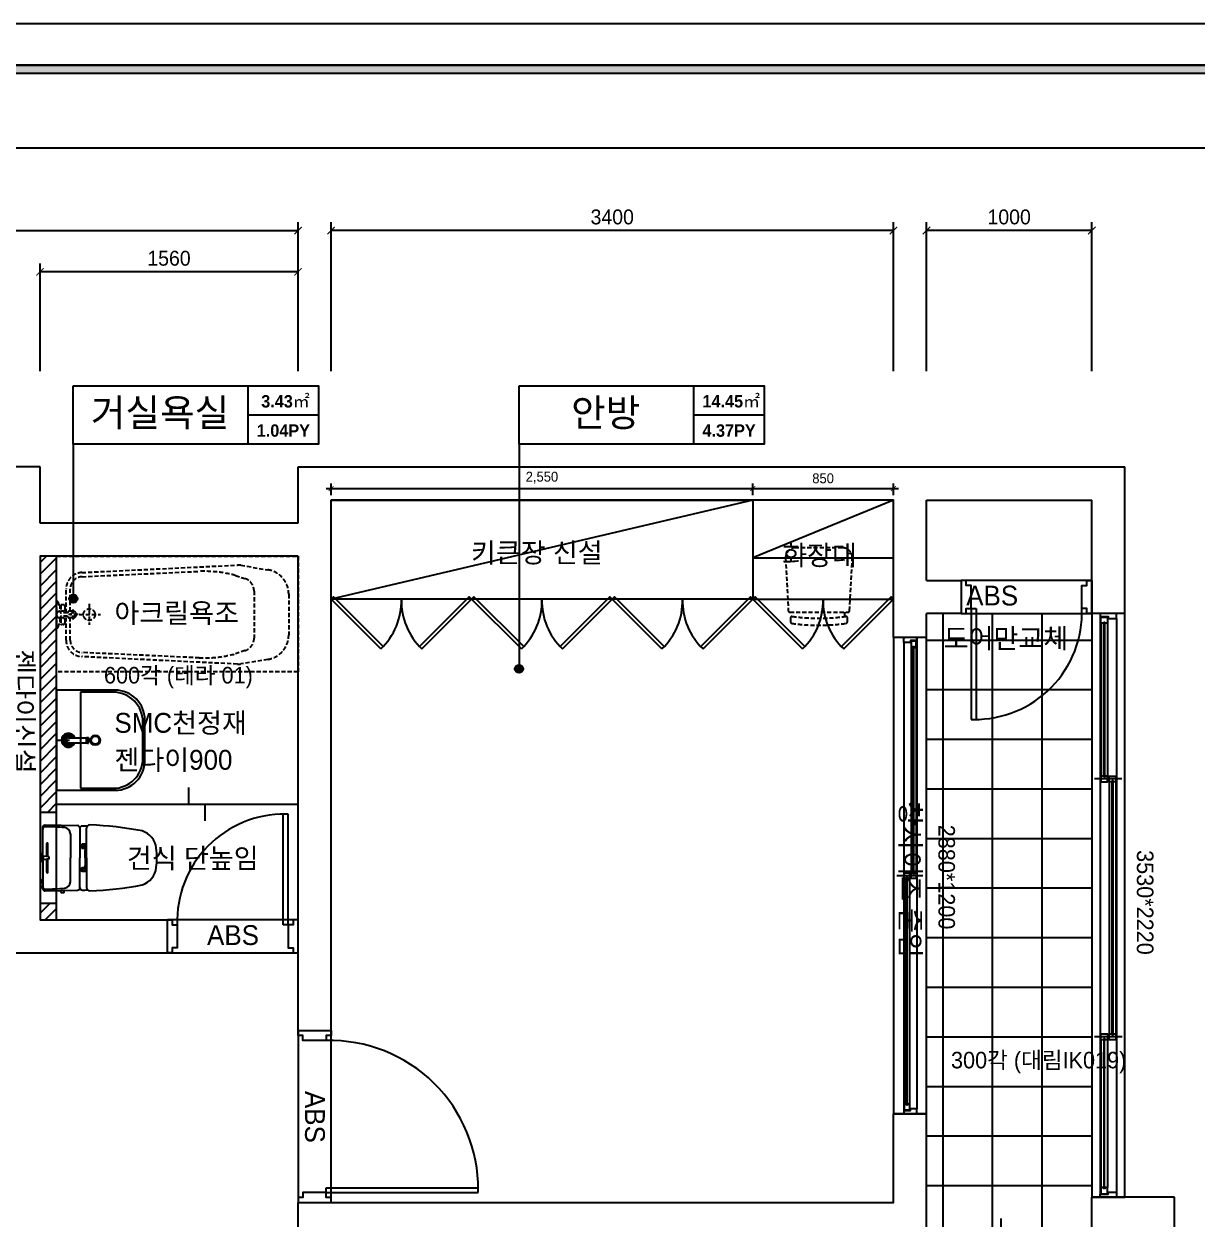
# Model space of a CAD drawing. Header units: inches. Extents: x 69359 to 144970, y -4972 to 56514.
# Drawn here: x 84451 to 91545, y 30161 to 37391 of the extents above; entities that cross this region are included whole.
import ezdxf
from ezdxf.enums import TextEntityAlignment as Align

# ---------------------------------------------------------------- set-up
doc = ezdxf.new("R2010")
doc.units = ezdxf.units.IN
doc.header["$LTSCALE"] = 50
doc.header["$MEASUREMENT"] = 0
doc.linetypes.add('DASHED', pattern=[0.75, 0.5, -0.25])
doc.linetypes.add('HIDDEN', pattern=[0.375, 0.25, -0.125])
for name, color, linetype in [('0-ELC TEXT', 7, 'Continuous'), ('02-WAL', 2, 'Continuous'), ('03-TEXT', 3, 'Continuous'), ('03-WAL NEW', 3, 'Continuous'), ('04-WIN', 4, 'Continuous'), ('06-FUR', 6, 'Continuous'), ('07-DIM', 5, 'Continuous'), ('07-DIM WAL', 5, 'Continuous'), ('3.기호.계단선', 30, 'Continuous'), ('CO-BATH', 6, 'Continuous'), ('fin', 5, 'Continuous'), ('FORM(YOURNAME)-1', 1, 'Continuous'), ('FORM(YOURNAME)-11', 1, 'Continuous'), ('FUR', 8, 'DASHED'), ('HL', 6, 'HIDDEN'), ('도면층4', 4, 'Continuous'), ('도면층5', 5, 'Continuous')]:
    doc.layers.add(name, color=color, linetype=linetype)
doc.styles.add('HY 울릉도 L', font='')
doc.styles.add('YOURNAME', font='HY울릉도M.TTF')
doc.styles.add('넥슨고딕', font='NEXONLv1GothicBold.ttf')
doc.styles.add('코레일둥고', font='Korail_Round_Gothic_Medium.ttf')
doc.styles.get('HY 울릉도 L').set_extended_font_data('HY울릉도L')
doc.dimstyles.new('30', dxfattribs={"dimscale": 30, "dimtxt": 2, "dimasz": 1, "dimexe": 1, "dimexo": 1, "dimgap": 1, "dimtad": 1, "dimdec": 0, "dimrnd": 0.05, "dimdsep": 46, "dimlunit": 6, "dimtxsty": 'HY 울릉도 L', "dimblk": 'ARCHTICK', "dimcen": 2.5, "dimdle": 1, "dimclrd": 133, "dimclre": 133, "dimclrt": 30, "dimadec": 0, "dimazin": 0, "dimtfac": 1, "dimtdec": 0, "dimtix": 1, "dimtmove": 2, "dimatfit": 3, "dimldrblk": 'ARCHTICK', "dimfxl": 1, "dimlwd": -1, "dimlwe": -1, "dimarcsym": 0})
doc.dimstyles.new('YOURNAME-50', dxfattribs={"dimscale": 50, "dimtxt": 1.8, "dimasz": 0.9, "dimexe": 1, "dimexo": 3, "dimgap": 0.7, "dimtad": 1, "dimdec": 0, "dimzin": 0, "dimdsep": 46, "dimtxsty": 'YOURNAME', "dimblk": 'ARCHTICK', "dimcen": 0, "dimclrd": 1, "dimclre": 1, "dimclrt": 7, "dimadec": 0, "dimazin": 0, "dimtfac": 1, "dimtdec": 0, "dimtix": 1, "dimtmove": 2, "dimatfit": 3, "dimldrblk": 'ARCHTICK', "dimfxl": 1, "dimtolj": 1, "dimtzin": 0, "dimarcsym": 0})
pattern_1 = [(45, (0, 0), (-35.35534, 35.35534), [])]

# ---------------------------------------------------------------- blocks, each defined once
blk = doc.blocks.new('flll')
at = {"layer": '02-WAL'}
for p, q in [((122772.3, 33983.2), (118135.3, 33983.2)), ((122772.3, 33643.2), (122772.3, 33983.2)), ((124332.3, 33643.2), (124332.3, 33983.2)), ((124332.3, 33983.2), (129332.3, 33983.2)), ((129332.3, 33095.9), (129332.3, 33983.2)), ((124532.3, 30573.2), (124532.3, 33783.2)), ((127932.3, 33783.2), (124532.3, 33783.2)), ((127932.3, 32950.7), (127932.3, 33783.2)), ((128132.3, 33783.2), (129132.3, 33783.2)), ((128132.3, 33295.9), (128132.3, 33783.2)), ((129132.3, 33095.9), (129132.3, 33783.2)), ((124332.3, 33643.2), (122772.3, 33643.2)), ((124332.3, 33443.2), (122772.3, 33443.2)), ((122772.3, 33443.2), (122772.3, 31243.2)), ((124332.3, 30573.2), (124332.3, 33443.2)), ((128132.3, 30070.7), (128132.3, 33095.9)), ((129332.3, 33095.9), (129132.3, 33095.9)), ((128132.3, 32950.7), (127932.3, 32950.7)), ((122772.3, 31243.2), (123542.3, 31243.2)), ((123542.3, 31043.2), (123542.3, 31243.2)), ((122572.3, 31043.2), (123542.3, 31043.2)), ((124332.3, 30573.2), (124532.3, 30573.2)), ((128132.3, 30070.7), (127932.3, 30070.7)), ((128132.3, 28413.2), (128132.3, 30070.7)), ((129132.3, 29335.9), (129132.3, 29565.9)), ((129632.3, 29565.9), (129132.3, 29565.9)), ((129632.3, 29335.9), (129632.3, 29565.9))]:
    blk.add_line(p, q, dxfattribs=at)
for points in [[(128132.3, 33295.9), (128342.3, 33295.9), (128342.3, 33095.9), (128132.3, 33095.9)], [(124332.3, 29533.2), (127932.3, 29533.2), (127932.3, 30070.7)], [(127810.3, 28418.2), (127810.3, 29333.2), (124332.3, 29333.2), (124332.3, 29533.2)]]:
    blk.add_lwpolyline(points, dxfattribs=at)
at = {"layer": '02-WAL', "color": 7}
blk.add_lwpolyline([(128582.3, 29435.9), (128582.3, 29335.9), (128682.3, 29335.9), (128682.3, 29235.9)], dxfattribs=at)
at = {"layer": '04-WIN'}
for p, q in [((129182.3, 33078.5), (129182.3, 29583.4)), ((129282.3, 33065.9), (129282.3, 29595.9)), ((129187, 33037.2), (129187, 32113.5)), ((129209.4, 33040.7), (129205.4, 33040.7)), ((129227, 33037.2), (129227, 32113.5)), ((127994.7, 32920.7), (127994.7, 30088.2)), ((128033.6, 32920.7), (128035.7, 32920.7)), ((128074.7, 32933.3), (128074.7, 30100.7)), ((128039.7, 32891.6), (128039.7, 31528.2)), ((128069.7, 32891.6), (128069.7, 31528.2)), ((129313, 32095.9), (129148, 32095.9)), ((129237.4, 32078.4), (129237.4, 30553.6)), ((129277.4, 32078.4), (129277.4, 30553.6)), ((128110.8, 31510.7), (127953.8, 31510.7)), ((127999.4, 31493.2), (127999.4, 30129.4)), ((128029.4, 31493.2), (128029.4, 30129.4)), ((129315.4, 30536.1), (129147.7, 30536.1)), ((129187, 30518.6), (129187, 29624.6)), ((129227, 30518.6), (129227, 29624.6))]:
    blk.add_line(p, q, dxfattribs=at)
for points in [[(129332.3, 33095.9), (129132.3, 33095.9), (129132.3, 29565.9), (129332.3, 29565.9)], [(129202.4, 33037.2), (129187, 33037.2), (129187, 33075.2), (129227, 33075.2), (129227, 33037.2), (129212.4, 33037.2), (129210.6, 33042.8), (129204.2, 33042.8)], [(128132.3, 32950.7), (127932.3, 32950.7), (127932.3, 30070.7), (128132.3, 30070.7)], [(128059.7, 32891.6), (128069.7, 32891.6), (128069.7, 32929.6), (128039.7, 32929.6), (128039.7, 32891.6), (128049.7, 32891.6), (128051.5, 32897.2), (128057.9, 32897.2)], [(129204.2, 32107.9), (129202.4, 32113.5), (129187, 32113.5), (129187, 32078.5), (129227, 32078.5), (129227, 32113.5), (129212.4, 32113.5), (129210.6, 32107.9)], [(129252.7, 32078.4), (129237.4, 32078.4), (129237.4, 32113.4), (129277.4, 32113.4), (129277.4, 32078.4), (129262.7, 32078.4), (129261, 32084), (129254.5, 32084)], [(129259.7, 32081.9), (129259.7, 30550.2), (129255.7, 30550.2), (129255.7, 32081.9)], [(128009.4, 31493.2), (127999.4, 31493.2), (127999.4, 31528.2), (128029.4, 31528.2), (128029.4, 31493.2), (128019.4, 31493.2), (128017.6, 31498.7), (128011.1, 31498.7)], [(128059.7, 31528.2), (128069.7, 31528.2), (128069.7, 31493.2), (128039.7, 31493.2), (128039.7, 31528.2), (128049.7, 31528.2), (128051.5, 31522.7), (128057.9, 31522.7)], [(128016.4, 31496.7), (128012.4, 31496.7), (128012.4, 30125.9), (128016.4, 30125.9)], [(129212.4, 30518.6), (129210.6, 30524.2), (129204.2, 30524.2), (129202.4, 30518.6), (129187, 30518.6), (129187, 30553.6), (129227, 30553.6), (129227, 30518.6)], [(129209.4, 29621.2), (129209.4, 30522.1), (129205.4, 30522.1), (129205.4, 29621.2)], [(129254.5, 30548.1), (129261, 30548.1), (129262.7, 30553.6), (129277.4, 30553.6), (129277.4, 30518.6), (129237.4, 30518.6), (129237.4, 30553.6), (129252.7, 30553.6)], [(128017.6, 30123.9), (128019.4, 30129.4), (128029.4, 30129.4), (128029.4, 30091.4), (127999.4, 30091.4), (127999.4, 30129.4), (128009.4, 30129.4), (128011.1, 30123.9)], [(129202.4, 29624.6), (129187, 29624.6), (129187, 29586.6), (129227, 29586.6), (129227, 29624.6), (129212.4, 29624.6), (129210.6, 29619.1), (129204.2, 29619.1)]]:
    blk.add_lwpolyline(points, close=True, dxfattribs=at)
for points in [[(129191.3, 33095.9), (129182.3, 33095.9), (129182.3, 33078.5), (129231.3, 33078.5), (129231.3, 33065.9), (129233.4, 33065.9), (129282.3, 33065.9), (129282.3, 33095.9), (129273.3, 33095.9)], [(129201.6, 33037.2), (129203, 33034.5), (129204, 33034), (129205.4, 33033.4)], [(129209.4, 33040.7), (129209.4, 32110), (129205.4, 32110), (129205.4, 33040.7)], [(129213.2, 33037.2), (129211.8, 33034.5), (129210.8, 33034), (129209.4, 33033.4)], [(128065.7, 32950.7), (128074.7, 32950.7), (128074.7, 32933.3), (128035.7, 32933.3), (128035.7, 32920.7), (127994.7, 32920.7), (127994.7, 32950.7), (128003.7, 32950.7)], [(128048.9, 32891.6), (128050.3, 32888.9), (128051.3, 32888.4), (128052.7, 32887.8)], [(128056.7, 31524.7), (128056.7, 32895.1), (128052.7, 32895.1), (128052.7, 31524.7), (128056.7, 31524.7), (128052.7, 31524.7)], [(128060.5, 32891.6), (128059.1, 32888.9), (128058.1, 32888.4), (128056.7, 32887.8)], [(129201.6, 32113.5), (129203, 32116.2), (129204, 32116.7), (129205.4, 32117.3)], [(129213.2, 32113.5), (129211.8, 32116.2), (129210.8, 32116.7), (129209.4, 32117.3)], [(129252, 32078.4), (129253.3, 32075.7), (129254.3, 32075.2), (129255.7, 32074.6)], [(129263.5, 32078.4), (129262.2, 32075.7), (129261.2, 32075.2), (129259.7, 32074.6)], [(128048.9, 31528.2), (128050.3, 31531), (128051.3, 31531.5), (128052.7, 31532)], [(128060.5, 31528.2), (128059.1, 31531), (128058.1, 31531.5), (128056.7, 31532)], [(128008.6, 31493.2), (128010, 31490.4), (128010.9, 31489.9), (128012.4, 31489.4)], [(128020.2, 31493.2), (128018.8, 31490.4), (128017.8, 31489.9), (128016.4, 31489.4)], [(129201.6, 30518.6), (129203, 30515.9), (129204, 30515.3), (129205.4, 30514.8)], [(129213.2, 30518.6), (129211.8, 30515.9), (129210.8, 30515.3), (129209.4, 30514.8)], [(129252, 30553.6), (129253.3, 30556.4), (129254.3, 30556.9), (129255.7, 30557.5)], [(129263.5, 30553.6), (129262.2, 30556.4), (129261.2, 30556.9), (129259.7, 30557.5)], [(128065.6, 30070.7), (128074.7, 30070.7), (128074.7, 30100.7), (128035.7, 30100.7), (128033.6, 30100.7), (128033.6, 30088.2), (127994.7, 30088.2), (127994.7, 30070.7), (128003.6, 30070.7)], [(128008.6, 30129.4), (128010, 30132.2), (128010.9, 30132.7), (128012.4, 30133.2)], [(128020.2, 30129.4), (128018.8, 30132.2), (128017.8, 30132.7), (128016.4, 30133.2)], [(129191.3, 29565.9), (129182.3, 29565.9), (129182.3, 29583.4), (129231.3, 29583.4), (129231.3, 29595.9), (129282.3, 29595.9), (129282.3, 29565.9), (129273.3, 29565.9)], [(129201.6, 29624.6), (129203, 29627.4), (129204, 29627.9), (129205.4, 29628.5)], [(129213.2, 29624.6), (129211.8, 29627.4), (129210.8, 29627.9), (129209.4, 29628.5)]]:
    blk.add_lwpolyline(points, dxfattribs=at)
at = {"layer": '도면층4'}
for p, q in [((129132.3, 33295.9), (128342.3, 33295.9)), ((128402.3, 33125.9), (128402.3, 32455.9)), ((128402.3, 33125.9), (128432.3, 33125.9)), ((128432.3, 33125.9), (128432.3, 32455.9)), ((128342.3, 33095.9), (129132.3, 33095.9)), ((128402.3, 32455.9), (128432.3, 32455.9)), ((124242.3, 31213.2), (124242.3, 31883.2)), ((124272.3, 31883.2), (124242.3, 31883.2)), ((124272.3, 31213.2), (124272.3, 31883.2)), ((124332.3, 31243.2), (123542.3, 31243.2)), ((124272.3, 31213.2), (124242.3, 31213.2)), ((123542.3, 31043.2), (124332.3, 31043.2)), ((124332.3, 30573.2), (124332.3, 29533.2)), ((124532.3, 29533.2), (124532.3, 30573.2)), ((124502.3, 29623.2), (125421.8, 29623.2)), ((124502.3, 29593.2), (124502.3, 29623.2)), ((124502.3, 29593.2), (125422.3, 29593.2)), ((125422.3, 29593.2), (125422.3, 29623.2))]:
    blk.add_line(p, q, dxfattribs=at)
for points in [[(128342.3, 33095.9), (128372.3, 33095.9), (128372.3, 33125.9), (128402.3, 33125.9), (128402.3, 33265.9), (128372.3, 33265.9), (128372.3, 33295.9), (128342.3, 33295.9), (128342.3, 33095.9)], [(129132.3, 33095.9), (129102.3, 33095.9), (129102.3, 33125.9), (129072.3, 33125.9), (129072.3, 33265.9), (129102.3, 33265.9), (129102.3, 33295.9), (129132.3, 33295.9), (129132.3, 33095.9)], [(123542.3, 31243.2), (123572.3, 31243.2), (123572.3, 31213.2), (123602.3, 31213.2), (123602.3, 31073.2), (123572.3, 31073.2), (123572.3, 31043.2), (123542.3, 31043.2), (123542.3, 31243.2)], [(124332.3, 31243.2), (124302.3, 31243.2), (124302.3, 31213.2), (124272.3, 31213.2), (124272.3, 31073.2), (124302.3, 31073.2), (124302.3, 31043.2), (124332.3, 31043.2), (124332.3, 31243.2)], [(124532.3, 30573.2), (124532.3, 30543.2), (124502.3, 30543.2), (124502.3, 30513.2), (124362.3, 30513.2), (124362.3, 30543.2), (124332.3, 30543.2), (124332.3, 30573.2), (124532.3, 30573.2)], [(124532.3, 29533.2), (124532.3, 29563.2), (124502.3, 29563.2), (124502.3, 29593.2), (124362.3, 29593.2), (124362.3, 29563.2), (124332.3, 29563.2), (124332.3, 29533.2), (124532.3, 29533.2)]]:
    blk.add_lwpolyline(points, dxfattribs=at)
at = {"layer": '도면층5'}
for centre, radius, start, end in [((128424.7, 33103.9), 648, 269.32755, 1.95133), ((124249.9, 31235.3), 648, 89.32755, 181.95133), ((124524.6, 29615.7), 897.8, 359.52135, 91.42048)]:
    blk.add_arc(centre, radius, start, end, dxfattribs=at)
blk = doc.blocks.new('FORM-ELEVATION')
at = {"layer": 'FORM(YOURNAME)-11'}
h = blk.add_hatch(color=256, dxfattribs=at)
h.dxf.hatch_style = 1
h.paths.add_polyline_path([(-10309, 35708), (71691, 35708), (71691, 35508), (-10309, 35508)])
h.paths.add_polyline_path([(-10309, -21492), (71691, -21492), (71691, -21692), (-10309, -21692)])
at = {"layer": 'Defpoints', "color": 158}
for points in [[(-10309, -21692), (71691, -21692), (71691, 35708), (-10309, 35708)], [(-8309, 33708), (61071, 33708), (61071, -19692), (-8309, -19692)]]:
    blk.add_lwpolyline(points, close=True, dxfattribs=at)
at = {"layer": 'FORM(YOURNAME)-11', "color": 250}
blk.add_lwpolyline([(-11309, -22692), (72691, -22692), (72691, 36708), (-11309, 36708)], close=True, dxfattribs=at)
at = {"layer": 'FORM(YOURNAME)-11'}
blk.add_lwpolyline([(-10309, 35708), (71691, 35708), (71691, 35508), (-10309, 35508)], close=True, dxfattribs=at)
at = {"layer": 'FORM(YOURNAME)-11', "color": 3, "style": 'YOURNAME'}
for tag, height, p in [('1', 450, (71041, -1219)), ('2', 450, (71041, -1863)), ('3', 450, (71041, -3150)), ('4', 450, (71041, -5081)), ('5', 515, (71041, -7398)), ('6', 515, (71041, -9650)), ('7', 515, (71041, -11903)), ('8', 515, (71041, -14155)), ('9', 515, (71041, -16408)), ('10', 515, (66791, -18596)), ('11', 515, (71041, -18660)), ('12', 515, (66791, -20848)), ('13', 515, (71041, -20848))]:
    blk.add_attdef(tag, text='', height=height, dxfattribs=at).set_placement(p, align=Align.MIDDLE_RIGHT)
blk = doc.blocks.new('_ArchTick')
at = {"color": 0, "linetype": 'ByBlock', "const_width": 0.15}
blk.add_lwpolyline([(-0.5, -0.5), (0.5, 0.5)], dxfattribs=at)
blk = doc.blocks.new('*D19')
at = {"layer": '07-DIM', "color": 1, "lineweight": -2, "transparency": 16777216}
for p, q in [((89908.3, 35290.5), (89908.3, 36190.5)), ((90908.3, 35290.5), (90908.3, 36190.5)), ((90908.3, 36140.5), (89908.3, 36140.5))]:
    blk.add_line(p, q, dxfattribs=at)
at = {"layer": 'Defpoints', "color": 0, "transparency": 16777216}
for p in [(89908.3, 36140.5), (89908.3, 35140.5), (90908.3, 35140.5)]:
    blk.add_point(p, dxfattribs=at)
at = {"layer": '07-DIM', "color": 1, "lineweight": -2, "transparency": 16777216, "xscale": 45, "yscale": 45, "zscale": 45, "rotation": 180}
blk.add_blockref('_ArchTick', (89908.3, 36140.5), dxfattribs=at)
at = {"layer": '07-DIM', "color": 1, "lineweight": -2, "transparency": 16777216, "xscale": 45, "yscale": 45, "zscale": 45}
blk.add_blockref('_ArchTick', (90908.3, 36140.5), dxfattribs=at)
at = {"layer": '07-DIM', "color": 7, "transparency": 16777216, "insert": (90408.3, 36222.3), "char_height": 90, "attachment_point": 5, "style": 'YOURNAME'}
blk.add_mtext('\\A1;1000', dxfattribs=at)
blk = doc.blocks.new('*D20')
at = {"layer": '07-DIM', "color": 1, "lineweight": -2, "transparency": 16777216}
for p, q in [((86308.3, 35290.5), (86308.3, 36190.5)), ((89708.3, 35290.5), (89708.3, 36190.5)), ((89708.3, 36140.5), (86308.3, 36140.5))]:
    blk.add_line(p, q, dxfattribs=at)
at = {"layer": 'Defpoints', "color": 0, "transparency": 16777216}
for p in [(86308.3, 36140.5), (86308.3, 35140.5), (89708.3, 35140.5)]:
    blk.add_point(p, dxfattribs=at)
at = {"layer": '07-DIM', "color": 1, "lineweight": -2, "transparency": 16777216, "xscale": 45, "yscale": 45, "zscale": 45, "rotation": 180}
blk.add_blockref('_ArchTick', (86308.3, 36140.5), dxfattribs=at)
at = {"layer": '07-DIM', "color": 1, "lineweight": -2, "transparency": 16777216, "xscale": 45, "yscale": 45, "zscale": 45}
blk.add_blockref('_ArchTick', (89708.3, 36140.5), dxfattribs=at)
at = {"layer": '07-DIM', "color": 7, "transparency": 16777216, "insert": (88008.3, 36222.3), "char_height": 90, "attachment_point": 5, "style": 'YOURNAME'}
blk.add_mtext('\\A1;3400', dxfattribs=at)
blk = doc.blocks.new('*D21')
at = {"layer": '07-DIM', "color": 1, "lineweight": -2, "transparency": 16777216}
for p, q in [((84548.3, 35290.5), (84548.3, 35940.5)), ((86108.3, 35290.5), (86108.3, 35940.5)), ((86108.3, 35890.5), (84548.3, 35890.5))]:
    blk.add_line(p, q, dxfattribs=at)
at = {"layer": 'Defpoints', "color": 0, "transparency": 16777216}
for p in [(84548.3, 35890.5), (84548.3, 35140.5), (86108.3, 35140.5)]:
    blk.add_point(p, dxfattribs=at)
at = {"layer": '07-DIM', "color": 1, "lineweight": -2, "transparency": 16777216, "xscale": 45, "yscale": 45, "zscale": 45, "rotation": 180}
blk.add_blockref('_ArchTick', (84548.3, 35890.5), dxfattribs=at)
at = {"layer": '07-DIM', "color": 1, "lineweight": -2, "transparency": 16777216, "xscale": 45, "yscale": 45, "zscale": 45}
blk.add_blockref('_ArchTick', (86108.3, 35890.5), dxfattribs=at)
at = {"layer": '07-DIM', "color": 7, "transparency": 16777216, "insert": (85328.3, 35972.4), "char_height": 90, "attachment_point": 5, "style": 'YOURNAME'}
blk.add_mtext('\\A1;1560', dxfattribs=at)
blk = doc.blocks.new('*D24')
at = {"layer": '07-DIM', "color": 1, "lineweight": -2, "transparency": 16777216}
for p, q in [((79976.3, 35290.5), (79976.3, 36190.5)), ((86108.3, 35290.5), (86108.3, 36190.5)), ((79976.3, 36140.5), (86108.3, 36140.5))]:
    blk.add_line(p, q, dxfattribs=at)
at = {"layer": 'Defpoints', "color": 0, "transparency": 16777216}
for p in [(86108.3, 36140.5), (79976.3, 35140.5), (86108.3, 35140.5)]:
    blk.add_point(p, dxfattribs=at)
at = {"layer": '07-DIM', "color": 1, "lineweight": -2, "transparency": 16777216, "xscale": 45, "yscale": 45, "zscale": 45, "rotation": 180}
blk.add_blockref('_ArchTick', (79976.3, 36140.5), dxfattribs=at)
at = {"layer": '07-DIM', "color": 1, "lineweight": -2, "transparency": 16777216, "xscale": 45, "yscale": 45, "zscale": 45}
blk.add_blockref('_ArchTick', (86108.3, 36140.5), dxfattribs=at)
at = {"layer": '07-DIM', "color": 7, "transparency": 16777216, "insert": (83042.3, 36222.4), "char_height": 90, "attachment_point": 5, "style": 'YOURNAME'}
blk.add_mtext('\\A1;6132', dxfattribs=at)
blk = doc.blocks.new('A$C4B2D31F0')
at = {"layer": 'fin', "color": 4}
for p, q in [((185, 690.9), (20.4, 690.9)), ((37.2, 692.3), (24.7, 692.3)), ((37.2, 692.3), (49.7, 692.3)), ((200.9, 690.9), (365.5, 690.9)), ((47.7, 523.7), (192.9, 523.7)), ((338.2, 523.7), (192.9, 523.7)), ((12.6, 465.9), (192.9, 465.9)), ((373.3, 465.9), (192.9, 465.9)), ((192.9, 426.6), (13.7, 426.6)), ((192.9, 426.6), (372.2, 426.6))]:
    blk.add_line(p, q, dxfattribs=at)
for points in [[(20.4, 690.9), (7.9, 690.9, 0.421209), (-7.1, 675.5), (-2.4, 480.5, 0.001659)], [(365.5, 690.9), (378, 690.9, -0.421209), (392.9, 675.5), (388.3, 480.5, -0.001659)], [(12.6, 465.9, 0.371724), (-1.8, 451.2, 0.003515), (-1, 420.3, 0.320541)], [(373.3, 465.9, -0.371724), (387.7, 451.2, -0.003515), (386.9, 420.3, -0.320541)]]:
    blk.add_lwpolyline(points, format="xyb", dxfattribs=at)
for centre, radius, start, end in [((1004.3, 663.1), 1000, 179.31159, 185.94375), ((20.4, 674.9), 16, 90, 179.31159), ((24.7, 707.3), 15, 180, 270), ((49.7, 707.3), 15, 270, 0), ((365.5, 674.9), 16, 0.68841, 90), ((-618.4, 663.1), 1000, 354.05625, 0.68841), ((49.4, 563.7), 40, 185.94375, 267.51291), ((336.5, 563.7), 40, 272.48709, 354.05625), ((12.6, 480.9), 15, 181.36509, 270), ((373.3, 480.9), 15, 270, 358.63491), ((13.7, 406.6), 20, 90, 182.3333), ((2197.7, 495.6), 2205.9, 182.3333, 190.60807), ((-1811.8, 495.6), 2205.9, 349.39193, 357.6667), ((372.2, 406.6), 20, 357.6667, 90), ((148.7, 128.9), 125.5, 198.2964, 263.42408), ((237.2, 128.9), 125.5, 276.57592, 341.7036), ((192.9, 405.9), 405.9, 261.69926, 270), ((192.9, 405.9), 405.9, 270, 278.30074)]:
    blk.add_arc(centre, radius, start, end, dxfattribs=at)
at = {"layer": 'HL', "linetype": 'Continuous'}
for p, q in [((106.4, 666.3), (184.4, 666.3)), ((106.4, 659.3), (185.5, 659.3)), ((168.9, 697.3), (168.9, 707.3)), ((168.9, 697.3), (216.9, 697.3)), ((186, 692.5), (180.6, 697.3)), ((181.6, 685.5), (186, 692.5)), ((187, 651.2), (181.6, 685.5)), ((181.6, 685.5), (204.3, 685.5)), ((186, 692.5), (199.9, 692.5)), ((187, 651.2), (198.9, 651.2)), ((198.9, 651.2), (204.3, 685.5)), ((199.9, 692.5), (205.3, 697.3)), ((204.3, 685.5), (199.9, 692.5)), ((200.4, 659.3), (279.4, 659.3)), ((201.4, 666.3), (279.4, 666.3)), ((216.9, 697.3), (216.9, 707.3)), ((-12, 580.9), (-4.8, 580.9)), ((-16, 576.9), (-16, 564.8)), ((-12, 560.8), (-4.3, 560.8)), ((192.9, 433.7), (146.6, 433.7)), ((192.9, 433.7), (239.3, 433.7))]:
    blk.add_line(p, q, dxfattribs=at)
for points in [[(110.4, 426.6), (110.4, 450.8, -0.414214), (114.4, 454.8), (130.9, 454.8, -0.414214), (134.9, 450.8), (134.9, 435.2), (134.9, 426.6)], [(134.9, 435.2), (144.6, 435.2, -0.414214), (146.6, 433.2), (146.6, 426.6)], [(251, 435.2), (241.3, 435.2, 0.414214), (239.3, 433.2), (239.3, 426.6)], [(275.5, 426.6), (275.5, 450.8, 0.414214), (271.5, 454.8), (255, 454.8, 0.414214), (251, 450.8), (251, 435.2), (251, 426.6)]]:
    blk.add_lwpolyline(points, format="xyb", dxfattribs=at)
for centre in [(122.9, 440.9), (262.9, 440.9)]:
    blk.add_circle(centre, 8, dxfattribs=at)
for centre, radius, start, end in [((106.4, 662.8), 3.5, 90, 270), ((279.4, 662.8), 3.5, 270, 90), ((-12, 576.9), 4, 90, 180), ((-12, 564.8), 4, 180, 270)]:
    blk.add_arc(centre, radius, start, end, dxfattribs=at)
blk = doc.blocks.new('B-003')
blk.add_line((0, 0), (0, -65))
at = {"layer": 'CO-BATH'}
for p, q in [((-252.5, 0), (-252.5, -295)), ((252.5, 0), (-252.5, 0)), ((252.5, -295), (252.5, 0)), ((-102.5, -445), (102.5, -445))]:
    blk.add_line(p, q, dxfattribs=at)
at = {"layer": 'CO-BATH', "color": 8}
for p, q in [((-12.5, -60), (-12.5, -150.5)), ((12.5, -60), (12.5, -150.5)), ((-242.5, -120), (-242.5, -285)), ((242.5, -120), (-242.5, -120)), ((242.5, -285), (242.5, -120)), ((-14.5, -155.5), (-14.5, -160.5)), ((-14.5, -160.5), (14.5, -160.5)), ((-13.5, -150.5), (-13.5, -155.5)), ((13.5, -150.5), (13.5, -155.5)), ((14.5, -155.5), (14.5, -160.5)), ((-92.5, -435), (92.5, -435))]:
    blk.add_line(p, q, dxfattribs=at)
at = {"layer": 'CO-BATH', "color": 251}
for p, q in [((-14.5, -155.5), (14.5, -155.5)), ((-13.5, -150.5), (13.5, -150.5))]:
    blk.add_line(p, q, dxfattribs=at)
at = {"layer": 'CO-BATH', "color": 8}
blk.add_circle((0, -195), 25, dxfattribs=at)
at = {"layer": 'CO-BATH', "color": 251}
blk.add_circle((0, -195), 20, dxfattribs=at)
at = {"layer": 'CO-BATH', "color": 8}
for centre, radius, start, end in [((0, -60), 35, 290.92481, 249.07514), ((0, -60), 12.5, 359.99998, 179.99998), ((-92.5, -285), 150, 180, 270), ((92.5, -285), 150, 270, 0)]:
    blk.add_arc(centre, radius, start, end, dxfattribs=at)
at = {"layer": 'CO-BATH', "color": 251}
for radius, start, end in [(30, 294.62429, 245.37566), (25, 299.99998, 239.99998), (18, 313.98294, 226.01701)]:
    blk.add_arc((0, -60), radius, start, end, dxfattribs=at)
at = {"layer": 'CO-BATH'}
for centre, start, end in [((-102.5, -295), 180, 270), ((102.5, -295), 270, 0)]:
    blk.add_arc(centre, 150, start, end, dxfattribs=at)
blk = doc.blocks.new('ggetg')
at = {"layer": 'FUR'}
blk.add_line((-181607.8, -178117.2), (-181607.8, -178142.9), dxfattribs=at)
for points in [[(-181587.3, -178117.2, 0.399285), (-181577.3, -178107.8), (-181561, -177790.3, 0.429301), (-181620.9, -177727.2), (-181904.6, -177727.2, 0.429301), (-181964.5, -177790.3), (-181948.2, -178107.8, 0.399285), (-181938.3, -178117.2)], [(-181923.9, -178142, 0.455835), (-181935.3, -178151.9), (-181935.3, -178174.5, 0.37479), (-181926.7, -178184.4, 0.068331), (-181598.8, -178184.4, 0.37479), (-181590.2, -178174.5), (-181590.2, -178151.9, 0.455835), (-181601.6, -178142, -0.070108)]]:
    blk.add_lwpolyline(points, format="xyb", close=True, dxfattribs=at)
blk = doc.blocks.new('*D85')
at = {"layer": '07-DIM', "color": 133, "transparency": 16777216}
for p, q in [((86278.3, 34580), (88888.3, 34580)), ((86308.3, 34540.5), (86308.3, 34610)), ((88858.3, 34540.5), (88858.3, 34610))]:
    blk.add_line(p, q, dxfattribs=at)
at = {"layer": 'Defpoints', "color": 0, "transparency": 16777216}
for p in [(88858.3, 34580), (86308.3, 34510.5), (88858.3, 34510.5)]:
    blk.add_point(p, dxfattribs=at)
at = {"layer": '07-DIM', "color": 133, "transparency": 16777216, "xscale": 30, "yscale": 30, "zscale": 30, "rotation": 180}
blk.add_blockref('_ArchTick', (86308.3, 34580), dxfattribs=at)
at = {"layer": '07-DIM', "color": 133, "transparency": 16777216, "xscale": 30, "yscale": 30, "zscale": 30}
blk.add_blockref('_ArchTick', (88858.3, 34580), dxfattribs=at)
at = {"layer": '07-DIM', "color": 30, "transparency": 16777216, "insert": (87583.3, 34645.9), "char_height": 60, "attachment_point": 5, "style": 'HY 울릉도 L'}
blk.add_mtext('2,550', dxfattribs=at)
blk = doc.blocks.new('*D86')
at = {"layer": '07-DIM', "color": 133, "transparency": 16777216}
for p, q in [((88828.3, 34580), (89738.3, 34580)), ((88858.3, 34540.5), (88858.3, 34610)), ((89708.3, 34540.5), (89708.3, 34610))]:
    blk.add_line(p, q, dxfattribs=at)
at = {"layer": 'Defpoints', "color": 0, "transparency": 16777216}
for p in [(89708.3, 34580), (88858.3, 34510.5), (89708.3, 34510.5)]:
    blk.add_point(p, dxfattribs=at)
at = {"layer": '07-DIM', "color": 133, "transparency": 16777216, "xscale": 30, "yscale": 30, "zscale": 30, "rotation": 180}
blk.add_blockref('_ArchTick', (88858.3, 34580), dxfattribs=at)
at = {"layer": '07-DIM', "color": 133, "transparency": 16777216, "xscale": 30, "yscale": 30, "zscale": 30}
blk.add_blockref('_ArchTick', (89708.3, 34580), dxfattribs=at)
at = {"layer": '07-DIM', "color": 30, "transparency": 16777216, "insert": (89283.3, 34641.3), "char_height": 60, "attachment_point": 5, "style": 'HY 울릉도 L'}
blk.add_mtext('850', dxfattribs=at)

msp = doc.modelspace()

# ---------------------------------------------------------------- hatches: boundary and pattern name
at = {"layer": '0-ELC TEXT'}
h = msp.add_hatch(color=256, dxfattribs=at)
h.dxf.hatch_style = 1
edge = h.paths.add_edge_path()
edge.add_arc((84749.8, 33913.8), 25, 0, 360)
h = msp.add_hatch(color=256, dxfattribs=at)
h.dxf.hatch_style = 1
edge = h.paths.add_edge_path()
edge.add_arc((87444.9, 33489.1), 25, 0, 360)
at = {"layer": '03-WAL NEW'}
h = msp.add_hatch(dxfattribs=at)
h.set_pattern_fill('_USER', color=8, scale=50, angle=45, pattern_type=0)
h.set_pattern_definition(pattern_1)
h.paths.add_polyline_path([(84648.3, 34170.5), (84548.3, 34170.5), (84548.3, 32620.5), (84648.3, 32620.5)])
h = msp.add_hatch(dxfattribs=at)
h.set_pattern_fill('_USER', color=8, scale=300, double=1, pattern_type=0)
h.set_pattern_definition([(0, (91208.27, 30063.25), (0, 300), []), (90, (91208.27, 30063.25), (-300, 2e-14), [])])
h.paths.add_polyline_path([(89908.3, 30063.2), (90908.3, 30063.2), (90908.3, 33823.2), (89908.3, 33823.2)])
h = msp.add_hatch(dxfattribs=at)
h.set_pattern_fill('_USER', color=8, scale=50, angle=45, pattern_type=0)
h.set_pattern_definition(pattern_1)
h.paths.add_polyline_path([(84648.3, 32070.5), (84548.3, 32070.5), (84548.3, 31970.5), (84648.3, 31970.5)])

# ---------------------------------------------------------------- linework, layer by layer
at = {"layer": '0-ELC TEXT'}
for p, q in [((85807, 34848.1), (85807, 35201.9)), ((88502.1, 34848.1), (88502.1, 35201.9)), ((85807, 35025), (86231.7, 35025)), ((88502.1, 35025), (88926.8, 35025)), ((84749.8, 34848.1), (84749.8, 33913.8)), ((87444.9, 34848.1), (87444.9, 33489.1))]:
    msp.add_line(p, q, dxfattribs=at)
for points in [[(84749.8, 35201.9), (86231.7, 35201.9), (86231.7, 34848.1), (84749.8, 34848.1)], [(87444.9, 35201.9), (88926.8, 35201.9), (88926.8, 34848.1), (87444.9, 34848.1)]]:
    msp.add_lwpolyline(points, close=True, dxfattribs=at)
for centre in [(84749.8, 33913.8), (87444.9, 33489.1)]:
    msp.add_circle(centre, 25, dxfattribs=at)
at = {"layer": '03-WAL NEW'}
for p, q in [((84648.3, 32620.5), (84548.3, 32620.5)), ((84648.3, 32670.5), (86108.3, 32670.5)), ((84648.3, 32070.5), (84548.3, 32070.5))]:
    msp.add_line(p, q, dxfattribs=at)
msp.add_lwpolyline([(84648.3, 34170.5), (84548.3, 34170.5), (84548.3, 31970.5), (84648.3, 31970.5)], close=True, dxfattribs=at)
msp.add_lwpolyline([(85445.5, 32770.5), (85445.5, 32670.5), (85545.5, 32670.5), (85545.5, 32570.5)], dxfattribs=at)
at = {"layer": '06-FUR'}
for points in [[(88858.3, 34510.5), (88858.3, 33910.5), (86308.3, 33910.5), (86308.3, 34510.5), (88858.3, 34510.5), (86308.3, 33910.5)], [(89708.3, 34510.5), (88858.3, 34160.5), (89708.3, 34160.5)], [(86608.8, 33610), (86308.3, 33910.5), (86322.4, 33924.7), (86622.9, 33624.2), (86608.8, 33610)], [(86857.7, 33610), (87158.3, 33910.5), (87144.1, 33924.7), (86843.6, 33624.2), (86857.7, 33610)], [(87458.8, 33610), (87158.3, 33910.5), (87172.4, 33924.7), (87472.9, 33624.2), (87458.8, 33610)], [(87707.7, 33610), (88008.3, 33910.5), (87994.1, 33924.7), (87693.6, 33624.2), (87707.7, 33610)], [(88308.8, 33610), (88008.3, 33910.5), (88022.4, 33924.7), (88322.9, 33624.2), (88308.8, 33610)], [(88557.7, 33610), (88858.3, 33910.5), (88844.1, 33924.7), (88543.6, 33624.2), (88557.7, 33610)], [(89158.8, 33610), (88858.3, 33910.5), (88872.4, 33924.7), (89172.9, 33624.2), (89158.8, 33610)], [(89407.7, 33610), (89708.3, 33910.5), (89694.1, 33924.7), (89393.6, 33624.2), (89407.7, 33610)]]:
    msp.add_lwpolyline(points, dxfattribs=at)
msp.add_lwpolyline([(88858.3, 33910.5), (89708.3, 33910.5), (89708.3, 34510.5), (88858.3, 34510.5)], close=True, dxfattribs=at)
at = {"layer": '06-FUR', "color": 8}
for centre, start, end in [((86332.4, 33900.5), 313.57097, 1.42903), ((87134.1, 33900.5), 178.57097, 226.42903), ((87182.4, 33900.5), 313.57097, 1.42903), ((87984.1, 33900.5), 178.57097, 226.42903), ((88032.4, 33900.5), 313.57097, 1.42903), ((88834.1, 33900.5), 178.57097, 226.42903), ((88882.4, 33900.5), 313.57097, 1.42903), ((89684.1, 33900.5), 178.57097, 226.42903)]:
    msp.add_arc(centre, 401, start, end, dxfattribs=at)
at = {"layer": 'FUR'}
for p, q in [((84653.3, 33897.3), (84648.3, 33897.3)), ((84648.3, 33897.3), (84648.3, 33737.3)), ((84658.3, 33892.3), (84658.3, 33882.3)), ((84668.3, 33877.3), (84663.3, 33877.3)), ((84668.3, 33877.3), (84668.3, 33837.3)), ((84673.3, 33872.3), (84673.3, 33842.3)), ((84688.3, 33877.3), (84678.3, 33877.3)), ((84688.3, 33837.3), (84678.3, 33837.3)), ((84698.3, 33867.3), (84698.3, 33847.3)), ((84748.3, 33837.3), (84724.2, 33837.3)), ((84748.3, 33787.8), (84748.3, 33848.3)), ((84845.9, 33881.4), (84845.9, 33755.8)), ((84668.3, 33797.3), (84668.3, 33757.3)), ((84673.3, 33792.3), (84673.3, 33762.3)), ((84715.2, 33827.3), (84678.3, 33827.3)), ((84715.2, 33807.3), (84678.3, 33807.3)), ((84688.3, 33797.3), (84678.3, 33797.3)), ((84698.3, 33787.3), (84698.3, 33767.3)), ((84715.2, 33828.3), (84715.2, 33827.3)), ((84778.3, 33817.3), (84721, 33817.3)), ((84748.3, 33797.3), (84725.2, 33797.3)), ((84787.5, 33817.3), (84784.8, 33817.3)), ((84787.5, 33817.3), (84913.8, 33817.3)), ((84653.3, 33737.3), (84648.3, 33737.3)), ((84658.3, 33752.3), (84658.3, 33742.3)), ((84668.3, 33757.3), (84663.3, 33757.3)), ((84688.3, 33757.3), (84678.3, 33757.3))]:
    msp.add_line(p, q, dxfattribs=at)
msp.add_lwpolyline([(84648.3, 34170.5), (86108.3, 34170.5), (86108.3, 33470.5), (84648.3, 33470.5), (84648.3, 34170.5)], dxfattribs=at)
for points in [[(84705.9, 33827.3), (84705.9, 33971.7, -0.400971), (84801.4, 34071.6), (85741.6, 34116.8, -0.052692), (85762.6, 34115.5), (85926.8, 34088.2, -0.366629), (86052.2, 33940.2), (86052.2, 33694.3, -0.366629), (85926.8, 33546.4), (85762.6, 33519, -0.052692), (85741.6, 33517.8), (84801.4, 33562.9, -0.400971), (84705.9, 33662.8), (84705.9, 33807.3)], [(84730.9, 33837.3), (84730.9, 33971.7, -0.400971), (84802.5, 34046.6), (85510.9, 34079, -0.074752), (85730, 34054.4), (85787.7, 34035.4, -0.323797), (85842.7, 33959.4), (85842.7, 33675.2, -0.323797), (85787.7, 33599.2), (85730, 33580.2, -0.074752), (85510.9, 33555.6), (84802.5, 33587.9, -0.400971), (84730.9, 33662.8), (84730.9, 33797.3)]]:
    msp.add_lwpolyline(points, format="xyb", dxfattribs=at)
for centre, radius in [((84845.9, 33817.3), 35), ((84748.3, 33817.3), 12.9)]:
    msp.add_circle(centre, radius, dxfattribs=at)
for centre, radius, start, end in [((84668.3, 33817.3), 20, 90, 270), ((84653.3, 33892.3), 5, 0, 90), ((84663.3, 33882.3), 5, 180, 270), ((84678.3, 33837.3), 10, 180, 270), ((84678.3, 33872.3), 5, 90, 180), ((84678.3, 33842.3), 5, 180, 270), ((84688.3, 33867.3), 10, 0, 90), ((84688.3, 33847.3), 10, 270, 0), ((84724.2, 33828.3), 9, 90, 180), ((84748.3, 33817.3), 20, 0, 90), ((84678.3, 33797.3), 10, 90, 180), ((84678.3, 33792.3), 5, 90, 180), ((84688.3, 33787.3), 10, 0, 90), ((84688.3, 33767.3), 10, 270, 0), ((84725.2, 33807.3), 10, 180, 270), ((84748.3, 33817.3), 20, 270, 0), ((84653.3, 33742.3), 5, 270, 0), ((84663.3, 33752.3), 5, 90, 180), ((84678.3, 33762.3), 5, 180, 270)]:
    msp.add_arc(centre, radius, start, end, dxfattribs=at)

# ---------------------------------------------------------------- block references
msp.add_blockref('flll', (-38224, 727.3))
at = {"rotation": 89.99999999999999}
msp.add_blockref('A$C4B2D31F0', (85255.6, 32152.6), dxfattribs=at)
at = {"layer": '07-DIM WAL', "xscale": 1.2, "yscale": 1.2, "zscale": 1.2, "rotation": 89.99999999999999}
msp.add_blockref('B-003', (84648.3, 33057.4), dxfattribs=at)
at = {"layer": 'FORM(YOURNAME)-1', "xscale": 0.2500000000000001, "yscale": 0.2500000000000001, "zscale": 0.2500000000000001}
msp.add_blockref('FORM-ELEVATION', (78996.9, 28213.5), dxfattribs=at)
at = {"layer": 'FUR'}
msp.add_blockref('ggetg', (271021, 211948.7), dxfattribs=at)

# ---------------------------------------------------------------- texts
at = {"layer": '0-ELC TEXT', "style": '코레일둥고'}
for s, p in [('키큰장 신설', (87154, 34132)), ('화장대', (89036, 34116.3)), ('ABS', (90148.6, 33872.4)), ('아크릴욕조', (84998.3, 33766.9)), ('도어만교체', (90012.7, 33613.5)), ('SMC천정재', (84998.3, 33102.4)), ('젠다이900', (84998.3, 32878.8)), ('건식 단높임', (85073.5, 32283.4)), ('ABS', (85558.3, 31818.5))]:
    msp.add_text(s, height=120, dxfattribs=at).set_placement(p)
for s, p in [('젠다이신설', (84389.3, 33607.6)), ('창사이즈 줄임', (89751.7, 32687.9)), ('ABS', (86150.8, 30935.7))]:
    msp.add_text(s, height=120, rotation=270, dxfattribs=at).set_placement(p)
at = {"layer": '03-TEXT'}
for s, height, style, p in [('거실욕실', 166.67, '코레일둥고', (85274, 34955.6)), ('3.43㎡', 75, '넥슨고딕', (86032.6, 35070.1)), ('안방', 166.67, '코레일둥고', (87969.1, 34955.6)), ('14.45㎡', 75, '넥슨고딕', (88727.8, 35070.1)), ('1.04PY', 75, '넥슨고딕', (86019.8, 34893.2)), ('4.37PY', 75, '넥슨고딕', (88715, 34893.2))]:
    msp.add_text(s, height=height, dxfattribs=dict(at, style=style)).set_placement(p, align=Align.CENTER)
at = {"layer": '04-WIN', "style": '코레일둥고'}
for s, p in [('2880*1200', (89980.6, 32546)), ('3530*2220', (91180.6, 32392.6))]:
    msp.add_text(s, height=100, rotation=270, dxfattribs=at).set_placement(p)
at = {"layer": '3.기호.계단선', "style": '코레일둥고'}
for s, p in [('600각 (테라 01)', (84935.1, 33400.6)), ('300각 (대림IK019)', (90056.7, 31072.3))]:
    msp.add_text(s, height=100, dxfattribs=at).set_placement(p)

# ---------------------------------------------------------------- dimensions: what is measured, and where the dimension line sits
at = {"layer": '07-DIM'}
for base, p1, p2, dimstyle, picture, middle in [((86108.3, 36140.5), (79976.3, 35140.5), (86108.3, 35140.5), 'YOURNAME-50', '*D24', (83042.3, 36222.4)), ((86308.3, 36140.5), (89708.3, 35140.5), (86308.3, 35140.5), 'YOURNAME-50', '*D20', (88008.3, 36222.3)), ((89908.3, 36140.5), (90908.3, 35140.5), (89908.3, 35140.5), 'YOURNAME-50', '*D19', (90408.3, 36222.3)), ((84548.3, 35890.5), (86108.3, 35140.5), (84548.3, 35140.5), 'YOURNAME-50', '*D21', (85328.3, 35972.4)), ((88858.3, 34580), (86308.3, 34510.5), (88858.3, 34510.5), '30', '*D85', (87583.3, 34645.9)), ((89708.3, 34580), (88858.3, 34510.5), (89708.3, 34510.5), '30', '*D86', (89283.3, 34641.3))]:
    dim = msp.add_linear_dim(base=base, p1=p1, p2=p2, dimstyle=dimstyle, override={"dimfxl": 1.25, "dimarcsym": 2}, dxfattribs=at)
    dim.commit()
    dim.dimension.update_dxf_attribs({"geometry": picture, "text_midpoint": middle})

doc.saveas('drawing.dxf')
